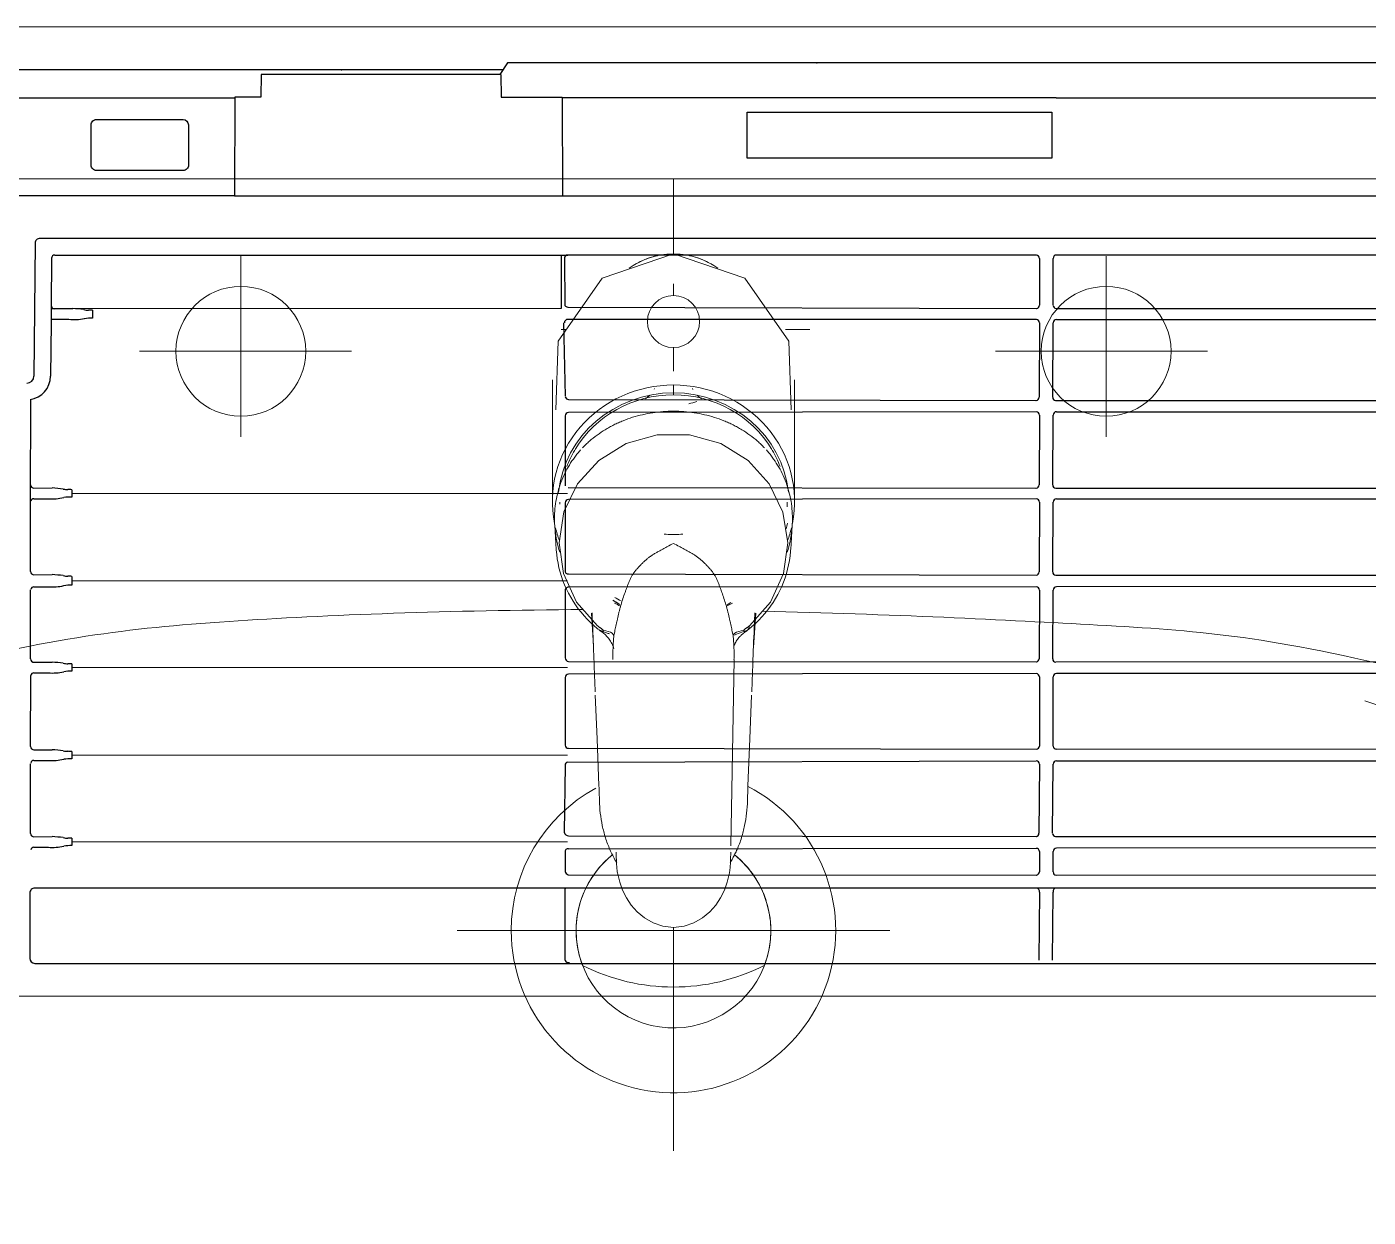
# Model space of a CAD drawing. Header units: millimetres. Extents: x -160614 to 59925, y -157025 to 0.
# Drawn here: x -130498.6 to -130188.6, y -110537.8 to -110262.6 of the extents above; entities that cross this region are included whole.
import ezdxf

# ---------------------------------------------------------------- set-up
doc = ezdxf.new("R2010")
doc.units = ezdxf.units.MM
doc.header["$LTSCALE"] = 8
for name, color, linetype, lineweight in [('72_EGR_EQP_TAG', 9, 'Continuous', 5), ('LOADING', 9, 'Continuous', 5), ('P-SANR-FIXT', 9, 'Continuous', 18), ('P-SANR-FIXT-1', 9, 'Continuous', 13), ('Walls', 9, 'Continuous', 5)]:
    doc.layers.add(name, color=color, linetype=linetype, lineweight=lineweight)
for name, color, linetype in [('A-Wall-cmu-patt', 9, 'Continuous'), ('DVM_INDOOR', 9, 'Continuous'), ('DVM_UNIT_DP', 9, 'Continuous'), ('DVM_UNIT_LP', 9, 'Continuous')]:
    doc.layers.add(name, color=color, linetype=linetype)

# ---------------------------------------------------------------- blocks, each defined once
blk = doc.blocks.new('FP_138-161_A_00_GFL_-0_080_Einreichung_Grundrisse_100')
at = {"layer": 'P-SANR-FIXT'}
blk.add_line((-0.004394695030016919, -0.00194780120167095), (-0.004476241683936451, -0.00213040681545649), dxfattribs=at)
at = {"layer": 'P-SANR-FIXT', "flags": 128}
blk.add_lwpolyline([(-0.005662685870824635, -0.003723925089978934), (-0.005814244279040736, -0.003854403884618864), (-0.005970899216820908, -0.003978717590306883)], dxfattribs=at)
blk = doc.blocks.new('FP_139-161_A_00_GFL_-0_080_Einreichung_Grundrisse_100')
at = {"layer": 'P-SANR-FIXT'}
blk.add_line((0.004499497789077237, -0.002179121721509046), (0.004415984456107708, -0.001997407137152868), dxfattribs=at)
at = {"layer": 'P-SANR-FIXT', "flags": 128}
blk.add_lwpolyline([(0.006014022793157779, -0.004011188279545513), (0.005856034879865502, -0.003888573083877623), (0.005703076640111317, -0.003759738135830594)], dxfattribs=at)
blk = doc.blocks.new('IS_Ceraplus_B8204_BIM_BG _1_ - B8204AA - CERAPLUS single lever basin mixer with pop-up waste-V137-161_A_00_GFL_-0_080_Einreichung_Grundrisse_100')
at = {"layer": 'P-SANR-FIXT-1'}
h = blk.add_hatch(dxfattribs=at)
h.set_pattern_fill('FP_26', color=256, style=0, pattern_type=2)
h.set_pattern_definition([(225, (0.009000000000014552, 0), (0.01060660171779821, -0.01060660171779821), []), (315, (0.009000000000014552, 0), (0.01060660171779821, 0.01060660171779821), [])])
h.paths.add_polyline_path([(0.005554550867600483, -0.002026639624205018), (0.005821062833433643, -0.002373964780247206), (0.005786139623296549, -0.002062628863143345)])
h.paths.add_polyline_path([(0.007025513912822134, -0.00394363598718428), (0.008822607633874213, -0.004473407179375499), (0.008386571400478715, -0.00430804474967772)])
at = {"layer": 'LOADING'}
for p, q in [((-0.02800000000002001, -7.094901661730546e-07), (-0.0280000000001337, -0.02807878159904931)), ((0.02799999999990632, -0.02807878159904931), (0.02799999999990632, -7.094901661730546e-07)), ((-0.02624608875635204, -0.02823997937878175), (-0.0262503552517046, -0.02871511967447304)), ((0.0262436803335504, -0.0293094107912566), (0.02625035525159092, -0.02871511967447304)), ((0.02625035525159092, -0.02871511967447304), (0.02624608875623835, -0.02823997937878175)), ((-0.02744217708334418, -0.033672056461171), (-0.02709248216854121, -0.03917681506203508)), ((0.02709248212056536, -0.03917681581594934), (0.02744217708334418, -0.03367205645974991)), ((-0.01374600754968469, -0.05116886718968772), (-0.01285918127678087, -0.05169247474026406)), ((0.01237329889625016, -0.05195989820737168), (0.01326948255677962, -0.05145605384132068)), ((0.01849492953044773, -0.06183813938258709), (0.01901951810407354, -0.05392410679797877)), ((0.01904316827597086, -0.05392852598293985), (0.01878260610328653, -0.05605849764236837)), ((0.01399032919209731, -0.0646557920226769), (0.01326989744200091, -0.1077212671705752))]:
    blk.add_line(p, q, dxfattribs=at)
at = {"layer": 'LOADING', "flags": 128}
for points in [[(-0.02718407927909539, -0.006900639847287948), (-0.02662958245628033, 0.009000456247633792), (-0.0164579870642001, 0.02356464834969074), (0, 0.02912767471400457)], [(0.0271959938843338, -0.006937612197646104), (0.02662958245628033, 0.009000456247633792), (0.0164579870642001, 0.02356464834969074), (0, 0.02912767471400457)], [(-0.01756341427039843, -0.05682409380540321), (-0.02239071247424818, -0.05133266966601013), (-0.02542364434441424, -0.04476079803140465), (-0.02641904647737192, -0.03763519570645713), (-0.02532162602449262, -0.03051776465775902), (-0.02215062610923724, -0.02400382039155602), (-0.01722618697306189, -0.01859112576181587), (-0.01092082438719899, -0.01472201471949575), (-0.003739980431532786, -0.01270676090700817), (0.003740643928836107, -0.01270696951007722), (0.01092130046697548, -0.01472259089018735), (0.01722634108011789, -0.01859193404055759), (0.02215041632143766, -0.02400467696998021), (0.02529900119850481, -0.03052681660545886), (0.02641905893131025, -0.03763561674423954), (0.02542356327705875, -0.04476111192445842), (0.02239060541398885, -0.0513328548275922), (0.01756331503702313, -0.05682419198711841)], [(-0.02708641371361864, -0.03926946783087715), (-0.0269944574430383, -0.04031244910078158), (-0.02685919132602521, -0.04135101913334438), (-0.02668083794890208, -0.0423835013302778), (-0.02645969064144538, -0.04340822976024583), (-0.02619611287002499, -0.04442355204832893), (-0.02589053748795322, -0.04542783222251501), (-0.02554346585304756, -0.04641945350772403), (-0.02515546681433989, -0.0473968210608291), (-0.02472717557486703, -0.04835836464019394), (-0.02425929243872815, -0.04930254120313293), (-0.02375258144616055, -0.050227837427542), (-0.0232078689057289, -0.05113277215320977), (-0.02262604182874384, -0.05201589873905732), (-0.02200804627455, -0.05287580733471486), (-0.0213548856104353, -0.05371112706393433), (-0.02066761869525635, -0.0545205281190988), (-0.01994735799041791, -0.05530272376591938), (-0.01919526760400458, -0.05605647225792154), (-0.01841256127511315, -0.0567805786606641), (-0.0176005002998636, -0.05747389658694146), (-0.01732254865589766, -0.05769874063702218)], [(0.01732258644688045, -0.05769874035274825), (0.0181441766004582, -0.05701596801060305), (0.01893684423532704, -0.05630203486072105), (0.01969931261987767, -0.05555807068037666), (0.0204303518744382, -0.05478525435415804), (0.02112878106288463, -0.05398481216911932), (0.02179347022797629, -0.05315801602040438), (0.02242334236825627, -0.05230618152688749), (0.02301737534912718, -0.05143066605648983), (0.02357460374560105, -0.05053286666202439), (0.02409412060694649, -0.04961421792705778), (0.02457507914175494, -0.04867618972394894), (0.02501669431399023, -0.04772028488469005), (0.02541824434376849, -0.04674803678761918), (0.02577907210752528, -0.04576100686227846), (0.0260985864297254, -0.04476078201656719), (0.02637626325895326, -0.04374897199102179), (0.02661164672360883, -0.04272720664482677), (0.02680435005856907, -0.04169713318077584), (0.02695405639974524, -0.04066041331543602), (0.02706051943982857, -0.03961872040315484), (0.02708657089237931, -0.03926761467647566)], [(-0.01897107779916496, -0.05391369600658891), (-0.01850983565930164, -0.0614954548009905), (-0.01849492953056142, -0.06183813938258709)], [(-0.01617637413380635, -0.05786165424086676), (-0.01561317631569636, -0.05798976271961465), (-0.01506955482363992, -0.05814360906219918), (-0.01457182822264258, -0.05833205916707129), (-0.01416791465737788, -0.05856183984207064), (-0.01390865258326812, -0.0588258118384033), (-0.0137693534054506, -0.05910189831485013)], [(0.0137693526143039, -0.05910190015731587), (0.01390865155713072, -0.05882581335833947), (0.01416791315557475, -0.05856184095529215), (0.01457182668264068, -0.05833205986459689), (0.01506955365334761, -0.05814360943929842), (0.01561317570121901, -0.05798976287388768), (0.01617637413380635, -0.05786165424086676)], [(0.01714789321488297, -0.05781078892778169), (0.0174459904970945, -0.05747924581771713), (0.01755935848575518, -0.0568222691011897)], [(-0.01376555996534989, -0.05910187049556725), (-0.01393598678214403, -0.06119111183932091), (-0.01401389031559575, -0.0632844535912227)], [(0.01401389029967959, -0.06328445253080872), (0.01393598676224883, -0.06119111130959709), (0.01376556000661822, -0.05910187049619253)], [(0.018386353391179, -0.06505767595626821), (0.01838337996832706, -0.06515810179115533), (0.01838269272252546, -0.0651826450543922), (0.01838120339436955, -0.06523515165645222), (0.01837766560777254, -0.0653507493944403), (0.01837227913188144, -0.06549931041837453)], [(-0.01806797516178449, -0.07283816683917621), (-0.01765829476869385, -0.08297763435609795), (-0.01721926808045282, -0.09384210232315127)], [(0.01721926810148489, -0.0938421018020108), (0.0176582680339834, -0.08297829593817596), (0.01806797470874244, -0.07283817812634652)], [(-0.01288137765720876, -0.1142312166653028), (-0.01241889035236454, -0.1160968944583374), (-0.01175608862615718, -0.1179259545745026), (-0.01087938622254114, -0.1197013359319499), (-0.009763852792843863, -0.1213948321198473), (-0.008377473448490491, -0.1229683674197872), (-0.006700232349658108, -0.1243724598234053), (-0.004718576053164725, -0.1255175316945838), (-0.002452343672302959, -0.1262847699003373), (-3.073853349633282e-08, -0.1265706295598079)], [(2.319211489520967e-10, -0.1265706268623603), (0.002452317766369561, -0.1262847733250965), (0.004718555800309332, -0.1255175387621534), (0.006700217450998025, -0.1243724683056939), (0.008377463107649419, -0.1229683757274529), (0.009763846275518517, -0.1213948393370288), (0.01087938258876875, -0.1197013415086303), (0.01175608698736141, -0.1179259581461451), (0.01241888997856222, -0.1160968958074591), (0.01288137792494126, -0.1142312156553658)]]:
    blk.add_lwpolyline(points, dxfattribs=at)
at = {"layer": 'LOADING'}
for centre, radius, start, end in [((0, 0.0134992905099125), 0.006025765220412883, 0, 180), ((0, 0.0134992905099125), 0.006025765220412883, 180, 0), ((-0.009000000000014552, -7.094901093296357e-07), 0.005000000000000005, 299.9999999987071, 315), ((0.009000000000014552, -7.094901093296357e-07), 0.004999999999999998, 225, 240.0000000012928)]:
    blk.add_arc(centre, radius, start, end, dxfattribs=at)
for centre, major_axis, ratio, start_param, end_param in [((0, -0.02807878159899246), (-0.02799999999999998, 6.358738971846956e-16), 0.9612616959384462, 4.7123889803847, 6.472910334797023), ((0, -0.02867555397989463), (0.02674999999999822, 0), 0.9612616959384466, 1.570796326794897, 3.036556239460642), ((0, -0.02807878159899246), (0.02799999999999999, 0), 0.9612616959384462, 6.093357296000174, 7.853981633974483), ((0, -0.02867555397989463), (0.02674999999999821, 0), 0.9612616959384469, 0.1050993249010082, 1.57079632679489), ((0, -0.02867555397989463), (-0.02625000000000001, 2.93040892887985e-16), 0.9612616959384463, 4.712388980384691, 5.759586531581287), ((0, -0.02867555397989463), (0.02625, 0), 0.9612616959384475, 0.5235987755982933, 1.570796326794893), ((0, -0.02867555397989463), (0.02625000000000003, 0), 0.9612616959384451, 2.625647834980207, 2.791755798915415), ((0, -0.02867555397989463), (0.02625, 0), 0.9612616959384477, 0.349919457827535, 0.5159448186095733), ((0, -0.03206103487133305), (0.02749330599192514, 0), 0.9612616959384471, 3.141823132461865, 3.202700717695864), ((0, -0.02867555397989463), (0.02674999999999823, 0), 0.9612616959384455, 6.059374318182181, 6.108652381980141), ((0, -0.03206103487133305), (0.02749330599192513, 0), 0.9612616959384475, 6.222066370806771, 6.282954828307503), ((0, -0.03206103487133305), (0.02749330599192514, 0), 0.9612616959384466, 3.239313163145276, 3.439416783341088), ((0, -0.02807878159899246), (0.02799999999999997, 0), 0.9612616959384473, 3.3712214098903, 3.483333880166375), ((0, -0.03206103487133305), (0.02749330599192513, 0), 0.9612616959384475, 5.985527333279863, 6.185454715810301), ((0, -0.02807878159899246), (0.02799999999999999, 0), 0.9612616959384468, 5.941070087634545, 6.053439653220978), ((0, -0.03119436893263128), (0.02482021330535914, 0), 0.9612616959384453, 4.111946681775431, 4.191073457840477), ((0, -0.02807878159899246), (0.02799999999999996, 0), 0.961261695938448, 4.20243129934441, 4.259552191867304), ((0, -0.02867555397989463), (0.02625000000000003, 0), 0.9612616959384451, 4.169224904136824, 4.23249976434092), ((0, -0.02807878159899246), (0.02799999999999998, 0), 0.9612616959384476, 5.172057477128001, 5.222265369246815)]:
    blk.add_ellipse(centre, major_axis=major_axis, ratio=ratio, start_param=start_param, end_param=end_param, dxfattribs=at)
for points, knots in [([(0.02103266886558686, -0.01570678707093975), (0.02077687913310911, -0.01543552276348237), (0.0202523376657382, -0.01490434820203745), (0.01915456693620854, -0.01389456894378327), (0.01769350985296114, -0.01272613313318516), (0.01612201293119142, -0.01168022412997516), (0.01480308175598566, -0.01091550780421358), (0.01378394774769731, -0.01037643518515097), (0.01273667922771438, -0.009876189246824651), (0.01130656111570261, -0.009267497914663636), (0.008721121564235546, -0.008352364234099241), (0.004841990518002603, -0.007470214428622057), (4.691286676461459e-06, -0.007095565625377276), (-0.00483279994887198, -0.007468761790164535), (-0.00871553860486074, -0.008350578011913967), (-0.01130320613833646, -0.009266149606673935), (-0.01273394503959935, -0.009874943660747704), (-0.01378131783553727, -0.01037512789287121), (-0.01479999512639552, -0.01091383108706623), (-0.01611770692932168, -0.01167759361999288), (-0.01768713461513016, -0.01272160091542673), (-0.01914659728777224, -0.0138878234895401), (-0.02024391127167746, -0.01489624814985291), (-0.02076856429914642, -0.0154270167525965), (-0.02102449694473307, -0.0156981704646455)], [0.2222222222222222, 0.2222222222222222, 0.2222222222222222, 0.2222222222222222, 0.2361111111111111, 0.25, 0.2777777777777778, 0.3055555555555556, 0.3194444444444444, 0.3333333333333333, 0.3472222222222222, 0.361111111111111, 0.3888888888888888, 0.4444444444444444, 0.5, 0.5555555555555556, 0.6111111111111112, 0.6388888888888888, 0.6527777777777777, 0.6666666666666666, 0.6805555555555556, 0.6944444444444444, 0.7222222222222222, 0.75, 0.7638888888888888, 0.7777777777777778, 0.7777777777777778, 0.7777777777777778, 0.7777777777777778]), ([(-0.02146705301026941, -0.01617980712296685), (-0.02157008972994845, -0.01629497692579207), (-0.02191754676596247, -0.01669073445856384), (-0.02272328224444209, -0.01766880357035916), (-0.02379860212158746, -0.01917513889810607), (-0.02491197458573424, -0.02109713766424193), (-0.02583919618155051, -0.02313320345433567), (-0.02657112276381213, -0.02526935206111602), (-0.02727672081357468, -0.02821583468755762), (-0.02749286904031578, -0.03051413367285249), (-0.02749329407527057, -0.03206122274883683)], [0.785903514320768, 0.785903514320768, 0.785903514320768, 0.785903514320768, 0.7916666666666667, 0.8055555555555556, 0.8333333333333333, 0.861111111111111, 0.8888888888888888, 0.9166666666666666, 0.9444444444444444, 1, 1, 1, 1]), ([(0.02749329407515688, -0.03206122274883683), (0.02749286734228917, -0.03051397485324969), (0.02727666021542063, -0.02821584657493759), (0.02657140888118192, -0.02527045553546259), (0.02583997033548258, -0.02313528460092584), (0.02491396443815574, -0.02110118635681602), (0.02380277825136545, -0.01918179528240671), (0.02272952321698085, -0.01767704729718389), (0.02192285798128069, -0.01669691483618863), (0.02157353491304548, -0.01629880172771436), (0.0214683723103235, -0.01618123521069492)], [0, 0, 0, 0, 0.05555555555555555, 0.08333333333333333, 0.1111111111111111, 0.1388888888888889, 0.1666666666666667, 0.1944444444444444, 0.2083333333333333, 0.2142181235747584, 0.2142181235747584, 0.2142181235747584, 0.2142181235747584]), ([(0, -0.03571923195295312), (-0.000555142782332041, -0.03572276471294344), (-0.00127592645662844, -0.03570658234400526), (-0.001995060805484172, -0.03566293619803673), (-0.002160203049925258, -0.03565148406755725)], [0, 0, 0, 0, 0.1, 0.1298359303239694, 0.1298359303239694, 0.1298359303239694, 0.1298359303239694]), ([(0.002160307433655362, -0.03565147683775649), (0.001995130602381323, -0.03566293196934112), (0.00127596151560283, -0.03570658156252193), (0.0005551429430852295, -0.03572276471794567), (0, -0.03571923195295312)], [0.870157821001553, 0.870157821001553, 0.870157821001553, 0.870157821001553, 0.9, 1, 1, 1, 1]), ([(0, -0.03779077110516482), (-0.0004632134048279113, -0.03802880991679558), (-0.001160322151008586, -0.03839382423444704), (-0.002089779850166451, -0.03889484280352917), (-0.002781970437467862, -0.03928093193053428), (-0.003480657214254279, -0.03966471110129532), (-0.00418113981913848, -0.0400485813341902), (-0.004863641866450052, -0.0404505673229778), (-0.005510378917961134, -0.04088613104727301), (-0.00611651515646372, -0.04136536178685901), (-0.00669450991551912, -0.04187417328330412), (-0.007244890481615585, -0.04240492754394154), (-0.007767958466160962, -0.04294878489349685), (-0.008276356059468526, -0.04349526414307547), (-0.008764686754034301, -0.04405339186592983), (-0.009215429086111726, -0.0446352237520955), (-0.009618498015015575, -0.04524916065264506), (-0.009958148370969866, -0.04591519373400388), (-0.01025259618802465, -0.04662078637898048), (-0.01047909599196828, -0.04722149779360052), (-0.01065770377465469, -0.04769967586133816), (-0.01079338910017213, -0.04805323083888879), (-0.01092908322539188, -0.04840358581344617), (-0.01110510810713095, -0.04887251842620799), (-0.01140334439924118, -0.04969399451272238), (-0.01180013994360252, -0.05087116235114308), (-0.01215613292197304, -0.05205435344095122), (-0.01241772448292977, -0.05300412183299841), (-0.01260473788568106, -0.05371367322084097), (-0.01277655043918458, -0.05443281530341437), (-0.01293447000705328, -0.05515976147415813), (-0.01308608185479443, -0.05587715884217914), (-0.01323684086844423, -0.05656789666375062), (-0.01338498067696037, -0.05722946196323164), (-0.01357002312977329, -0.0580892452774151), (-0.01369343720784855, -0.05870432436125839), (-0.01376561725271586, -0.05910166973376363)], [0, 0, 0, 0, 0.05555555555555555, 0.08333333333333333, 0.1111111111111111, 0.1388888888888889, 0.1666666666666667, 0.1944444444444444, 0.2222222222222222, 0.25, 0.2777777777777778, 0.3055555555555556, 0.3333333333333333, 0.361111111111111, 0.3888888888888888, 0.4166666666666666, 0.4444444444444444, 0.4722222222222222, 0.5, 0.5277777777777778, 0.5416666666666667, 0.5555555555555556, 0.5694444444444444, 0.5833333333333334, 0.6111111111111112, 0.6666666666666666, 0.7222222222222222, 0.75, 0.7777777777777778, 0.8055555555555556, 0.8333333333333333, 0.861111111111111, 0.8888888888888888, 0.9166666666666666, 0.9444444444444444, 1, 1, 1, 1]), ([(0.01376561537051657, -0.05910165121622413), (0.01369343522935651, -0.05870430672109705), (0.0135700211025096, -0.0580892289675603), (0.01338497874098721, -0.05722944745679115), (0.01323683907151008, -0.05656788352177955), (0.01308608025954072, -0.05587714708838121), (0.01293446866668546, -0.05515975112984961), (0.0127765494024743, -0.05443280637382486), (0.01260473720606115, -0.05371366569391967), (0.01241772421076348, -0.05300411569777452), (0.01215613326792209, -0.0520543491466583), (0.01180014110855154, -0.0508711604330756), (0.01140334687977429, -0.0496939946183943), (0.01110511150932325, -0.04887252005147502), (0.01092908703981266, -0.04840358844268167), (0.01079339315936068, -0.04805323428723796), (0.01065770793661613, -0.04769968028364246), (0.01047910008912822, -0.04722150373237355), (0.01025259997652483, -0.04662079442715594), (0.009958151808518778, -0.04591520420996176), (0.009618501636282417, -0.04524917290495978), (0.009215433744657275, -0.04463523689940985), (0.008764692946101604, -0.0440534054578734), (0.008276364176140305, -0.04349527785512919), (0.007767968641246625, -0.04294879858417744), (0.007244902743764214, -0.04240494133125594), (0.006694524496538179, -0.04187418710006341), (0.006116532290434407, -0.04136537520491856), (0.005510399032232272, -0.04088614356857079), (0.004863665038669751, -0.04045057739017466), (0.004181166111266066, -0.0400485878337804), (0.003480687196883991, -0.03966471424678275), (0.002782005198469051, -0.03928093334445748), (0.002089820564833644, -0.03889484430652601), (0.00116037184329798, -0.03839382694008009), (0.0004632711035128523, -0.03802881512160639), (6.352934178721625e-08, -0.03779077864413694)], [0, 0, 0, 0, 0.05555555555555555, 0.08333333333333333, 0.1111111111111111, 0.1388888888888889, 0.1666666666666667, 0.1944444444444444, 0.2222222222222222, 0.25, 0.2777777777777778, 0.3333333333333333, 0.3888888888888888, 0.4166666666666666, 0.4305555555555555, 0.4444444444444444, 0.4583333333333333, 0.4722222222222222, 0.5, 0.5277777777777778, 0.5555555555555556, 0.5833333333333334, 0.6111111111111112, 0.6388888888888888, 0.6666666666666666, 0.6944444444444444, 0.7222222222222222, 0.75, 0.7777777777777778, 0.8055555555555556, 0.8333333333333333, 0.861111111111111, 0.8888888888888888, 0.9166666666666666, 0.9444444444444444, 1, 1, 1, 1]), ([(-0.01881770309262265, -0.05382982001987102), (-0.0187783195136717, -0.05466202087211514), (-0.01861464141848046, -0.05820784759208664), (-0.01846702175510018, -0.06186046033036519), (-0.01837646486217182, -0.06461540973452884)], [0.6724020536900086, 0.6724020536900086, 0.6724020536900086, 0.6724020536900086, 0.75, 1, 1, 1, 1]), ([(0.01837646486217182, -0.06461540973452884), (0.01846702175510018, -0.06186046033036519), (0.01861462367162403, -0.05820828670658784), (0.01877828015938121, -0.05466287342721898), (0.01881764312747691, -0.0538310871363592)], [0, 0, 0, 0, 0.25, 0.3275585627182697, 0.3275585627182697, 0.3275585627182697, 0.3275585627182697]), ([(-0.01617654693995974, -0.05786156500346351), (-0.01622275406816698, -0.05782592730156466), (-0.01631480891342107, -0.05775524761099859), (-0.01645280217110212, -0.05765086007335185), (-0.01658883345362483, -0.05754425302819755), (-0.01672646421786794, -0.05743804307894607), (-0.01686808999988898, -0.0573374822646997), (-0.01700974812877121, -0.05723765213122078), (-0.01715041413319796, -0.05713708046920374), (-0.01733644933278811, -0.05700151210567128), (-0.01747228917292887, -0.05689545660231943), (-0.01755932554681294, -0.05682103892854684)], [0, 0, 0, 0, 0.1, 0.2, 0.3, 0.4, 0.5, 0.6, 0.7, 0.8, 1, 1, 1, 1]), ([(-0.01479817155075125, -0.05869900945913287), (-0.01502495211911992, -0.05861459942389047), (-0.01590283487439592, -0.05828275939381911), (-0.01667838091441354, -0.05797391202696645), (-0.01720568706105041, -0.05776635466236257)], [0.8, 0.8, 0.8, 0.8, 0.85, 1, 1, 1, 1]), ([(0.01405268416465333, -0.0612880758280312), (0.01412017932443632, -0.06113298910321419), (0.01426613668490972, -0.06082760645938379), (0.01451716583233065, -0.06038563670210806), (0.01480174516666466, -0.05996430308550771), (0.01506294094542682, -0.05963188577169376), (0.01528400635652361, -0.05937562350663939), (0.01545653647769996, -0.05918885438575217), (0.01563607675041112, -0.05900915181877053), (0.01582263530349337, -0.05883837020741112), (0.01601462126461684, -0.05867572077164596), (0.01627554631897965, -0.05846669212843381), (0.0164747419263449, -0.05831739222685428), (0.01660741599141602, -0.05821979530588806)], [0.3333333333333333, 0.3333333333333333, 0.3333333333333333, 0.3333333333333333, 0.4166666666666666, 0.5, 0.5833333333333333, 0.6666666666666666, 0.7083333333333333, 0.75, 0.7916666666666667, 0.8333333333333334, 0.875, 0.9166666666666667, 1, 1, 1, 1]), ([(0.01755928396744366, -0.0568210744792168), (0.01747224931716573, -0.05689548853001725), (0.01733641283942688, -0.05700153941705821), (0.01715038311203898, -0.05713710273198558), (0.01700972157777869, -0.05723767098749022), (0.01686806806856112, -0.05733749785940745), (0.01672644701147874, -0.05743805549946046), (0.01658882093977354, -0.05754426217379205), (0.01645279426247725, -0.05765086591912905), (0.01631480558796738, -0.05775525014524874), (0.01622275375314075, -0.05782592751484117), (0.01617654812037017, -0.05786156401848075)], [0, 0, 0, 0, 0.2, 0.3, 0.4, 0.5, 0.6, 0.7, 0.8, 0.9, 1, 1, 1, 1]), ([(-0.01310850476420455, -0.111599521315668), (-0.01318400557636323, -0.1114755283327895), (-0.01351671554823497, -0.1109157914440289), (-0.01406029948839205, -0.10989930618166), (-0.01470142244465933, -0.1085566825142905), (-0.01526492814139147, -0.107199584080945), (-0.01589288057243721, -0.1053428390898148), (-0.01673735575229784, -0.1020500193000657), (-0.01706961329171008, -0.09920109929589671), (-0.01709863076007423, -0.09726978171369183)], [0.4856714903910411, 0.4856714903910411, 0.4856714903910411, 0.4856714903910411, 0.5, 0.55, 0.6, 0.6499999999999999, 0.7, 0.8, 1, 1, 1, 1]), ([(0.01310857708881485, -0.1115995916584325), (0.01331587342303919, -0.1112591668289724), (0.01370037281776604, -0.110584261299266), (0.01422125496992521, -0.1095623113685065), (0.01474889048665773, -0.108443835003925), (0.01526490899425426, -0.1071991698249803), (0.01589302264710568, -0.1053426443181706), (0.01673734984615294, -0.102049692992523), (0.0170696292749426, -0.0992009739952664), (0.01709863076007423, -0.09726978171369183)], [-0.5143370822571338, -0.5143370822571338, -0.5143370822571338, -0.5143370822571338, -0.475, -0.4375, -0.4, -0.35, -0.3, -0.2, 0, 0, 0, 0]), ([(-0.01324422979871542, -0.1091218119053678), (-0.01323419911136625, -0.1095843938553571), (-0.01321668032028356, -0.1102719458797878), (-0.01318870051750309, -0.1110618293479888), (-0.01316945263158686, -0.1115086616514418), (-0.01315288971466089, -0.1118382599701704), (-0.01313409952376787, -0.1121664540584106), (-0.01311284607606922, -0.1124934939579134), (-0.01308825362571042, -0.1128133307831831), (-0.0130591746888058, -0.1131202854592743), (-0.01302467742402769, -0.1134134986559161), (-0.0129709896013992, -0.1137916998134756), (-0.01292066157259342, -0.1140594400679902), (-0.01288142466466979, -0.1142310363613319)], [0.2, 0.2, 0.2, 0.2, 0.4, 0.5, 0.55, 0.6, 0.6499999999999999, 0.7, 0.75, 0.8, 0.8500000000000001, 0.9, 1, 1, 1, 1]), ([(0.01288142473617881, -0.1142310363622983), (0.01292066164967309, -0.1140594398216308), (0.01297098968564114, -0.1137916992074111), (0.01302467751622771, -0.1134134975935126), (0.0130591747863491, -0.1131202840650758), (0.01308825372791489, -0.112813329072651), (0.01311284618225272, -0.1124934919451448), (0.01313409963427148, -0.1121664517516479), (0.01315288982880247, -0.1118382573674808), (0.01316945275164016, -0.1115086587614655), (0.01318870064721978, -0.1110618260905198), (0.01321668045329716, -0.1102719419535561), (0.01323419922846369, -0.1095843891826007), (0.01324422991115171, -0.1091218067654722)], [0, 0, 0, 0, 0.1, 0.15, 0.2, 0.25, 0.3, 0.35, 0.4, 0.45, 0.5, 0.6, 0.8, 0.8, 0.8, 0.8])]:
    blk.add_open_spline(points, degree=3, knots=knots, dxfattribs=at)
for points in [[(-0.01720559957061596, -0.05776621393579262), (-0.01710781510439574, -0.05784322085395388), (-0.01690920727094181, -0.05799472415122864), (-0.01670790045454851, -0.05814450841376129), (-0.01660741599198445, -0.058219795305547)], [(-0.01617654693995974, -0.05786156500346351), (-0.01624302599668681, -0.05792981946575537), (-0.01636204795340745, -0.05805151460668867), (-0.01649793759463591, -0.0581829789040853), (-0.01658830232327091, -0.05825295160497035), (-0.0166104426638185, -0.05824443442531901), (-0.01660741599141602, -0.05821979530588806)], [(-0.01660741599141602, -0.05821979530588806), (-0.01628411393278384, -0.05845980582068933), (-0.01563941828601401, -0.05895578649978006), (-0.01483204438613939, -0.05987624956100035), (-0.0141894583755402, -0.06091146253066881), (-0.01388865738488221, -0.06166650716397726), (-0.01376918157166074, -0.06205343950051656)], [(0.01720578215986279, -0.05776631789808562), (0.01677077099986946, -0.05793639377952786), (0.01582308695253687, -0.05831267118605865), (0.01469451155787738, -0.05874337481833436), (0.01409144571755405, -0.05895930334224886)], [(0.01660741599141602, -0.0582197953059449), (0.0166104426638185, -0.05824443442531901), (0.01658830232327091, -0.05825295160497035), (0.01649793759463591, -0.0581829789040853), (0.01636204795340745, -0.05805151460668867), (0.01624302599668681, -0.05792981946575537), (0.01617654693995974, -0.05786156500346351)], [(0.01660741599198445, -0.058219795305547), (0.01666039433769129, -0.05818013522053889), (0.0167664036109727, -0.05810103523697308), (0.01687212999388521, -0.05802180840942128), (0.01692474300966751, -0.05798208432878482)], [(0.01692506796041471, -0.05798175280176565), (0.01700197514765023, -0.05791894733806657), (0.01707149905428196, -0.05786573454827248), (0.01714789321488297, -0.05781078892778169)], [(-0.01837646305591534, -0.0646154646829018), (-0.01833586464726977, -0.06586045437654775), (-0.01824555642440373, -0.06836275227652777), (-0.01814738109931113, -0.07086748489302863), (-0.01809746183232619, -0.07210866812931727)], [(-0.01398300369464778, -0.0632856069159402), (-0.01400706704419008, -0.06328651576359334), (-0.01401844362510474, -0.06328610175449967), (-0.01401219713704904, -0.06328442286206837)], [(-0.01398870342086411, -0.06464590209492371), (-0.01399280608359277, -0.06441897005095143), (-0.01400100082003064, -0.06396523290334244), (-0.01400865277116736, -0.06351139355001578), (-0.01401219696970202, -0.06328443083720003)], [(0.01401219713682167, -0.06328442286206837), (0.01401933601039218, -0.06328634160433921), (0.01400354326676734, -0.06328661696392146), (0.01397188964710949, -0.06328513296261917)], [(0.01401219703109291, -0.06328442690528391), (0.01400863086894333, -0.06351279625448569), (0.01400092803123698, -0.06396944222484535), (0.01399267926319681, -0.06442599398752691), (0.01398855108118369, -0.06465432794345816)], [(0.01809765933262497, -0.0721037798569455), (0.01814754252848161, -0.07086338615386012), (0.01824564748142166, -0.0683602867487707), (0.01833589065176966, -0.06585964109751785), (0.01837646305591534, -0.0646154646829018)], [(-0.0172192363186241, -0.09384200884301208), (-0.01719601918932767, -0.09441816141543313), (-0.01715394651716906, -0.0955630691774445), (-0.01711759459510631, -0.09670131956374917), (-0.01709863076007423, -0.09726978171369183)], [(0.01709863076007423, -0.09726978171369183), (0.01711759459794848, -0.09670131947518712), (0.01715394652558189, -0.09556306891437316), (0.01719601920558489, -0.09441816098063782), (0.01721923633965616, -0.09384200832187162)]]:
    blk.add_open_spline(points, degree=3, dxfattribs=at)
for name in ['FP_138-161_A_00_GFL_-0_080_Einreichung_Grundrisse_100', 'FP_139-161_A_00_GFL_-0_080_Einreichung_Grundrisse_100']:
    blk.add_blockref(name, (0, 0), dxfattribs=at)
blk = doc.blocks.new('_100_WB_KER_REN_55x45x18 - _100_WB_KER_REN_55x45x18-V63-161_A_00_GFL_-0_080_Einreichung_Grundrisse_100')
at = {"layer": 'LOADING'}
for p, q in [((0.2074459890337721, 0.2250000000000227), (-0.2074459890337721, 0.2250000000000227)), ((-0.1855454659906854, 0.1898948464353225), (0.1855454659906854, 0.1898948464353225)), ((0, 0.1898948464353225), (0, 0.1723552407273701)), ((-0.1000000000000227, 0.1719899999999939), (-0.1000000000000227, 0.1302600000000211)), ((0.1000000000000227, 0.1719899999999939), (0.1000000000000227, 0.1302600000000211)), ((0, 0.1655608078979753), (0, 0.1628057697121221)), ((-0.02589784063957268, 0.1550000000000296), (-0.03148799999996754, 0.1550000000000296)), ((0.0259649999999283, 0.1550000000000296), (0.02479466251008944, 0.1550000000000296)), ((-0.07442700000001423, 0.1500000000000341), (-0.1234129999999141, 0.1500000000000341)), ((0, 0.1509374618796642), (0, 0.1454370573289339)), ((0.07442600000001676, 0.1500000000000341), (0.1234130000000278, 0.1500000000000341)), ((0, 0.1422088711732954), (0, 0.1399298908244759)), ((-0.1763004543943225, 0.06374837432650793), (-0.1598056270072448, 0.06922900100425977)), ((-0.04999999999995453, 0.01608800000002475), (0.04999999999995453, 0.01608800000002475)), ((0, 0.01680169705804246), (0, -0.03483182975537602))]:
    blk.add_line(p, q, dxfattribs=at)
for centre, radius in [((-0.1000000000000227, 0.1500000000000341), 0.01500000000000002), ((0.1000000000000227, 0.1500000000000341), 0.01500000000000003)]:
    blk.add_circle(centre, radius, dxfattribs=at)
for centre, radius, start, end in [((0, 0.1550000000000296), 0.01750000000001044, 54.08994883697802, 125.910051163022), ((0, 0.1550000000000296), 0.01749999999999997, 68.86900084301992, 83.8797981746395), ((0, 0.1550000000000296), 0.01749999999999997, 251.9463195175664, 258.2346137029365), ((0, 0.05000000000001137), 0.2314958959679944, 180, 0), ((0, 0.01608800000002475), 0.03750000000000002, 117.1304596723705, 0), ((0, 0.01608800000002475), 0.03750000000000003, 0, 61.41457648929212), ((0, 0.01608800000002475), 0.02250000000000001, 129.5024886564451, 0), ((0, 0.01608800000002475), 0.02250000000001018, 138.0808191877296, 143.3939273446655), ((0, 0.01608800000002475), 0.02250000000000002, 0, 51.42857142634973), ((0, 0.01608800000002475), 0.02250000000001022, 36.61604744690774, 41.92645849264124), ((0, 0.01608800000002475), 0.02250000000001018, 156.7249755103053, 162.0133633931072), ((0, 0.01608800000002475), 0.02250000000001021, 17.98868538404398, 23.27601583754036), ((0, 0.01608800000002475), 0.02250000000001021, 180, 193.3417038843859), ((0, 0.01608800000002475), 0.02250000000001018, 346.6582961156141, 0), ((0, 0.01608800000002475), 0.02250000000001021, 197.0465863693943, 201.5079640207805), ((0, 0.01608800000002475), 0.02250000000001019, 338.4920359792194, 342.9534136306057), ((0, 0.05000000000001137), 0.04695869021351901, 243.4433062736567, 296.5566937263433)]:
    blk.add_arc(centre, radius, start, end, dxfattribs=at)
for points, knots in [([(-0.003721445759765629, 0.172100065162283), (-0.004574195883947141, 0.1719148086232281), (-0.006424654060765533, 0.1713631951117804), (-0.008149754648002272, 0.1705209753793611), (-0.009038254866709394, 0.16998532445308)], [0.565319821406092, 0.565319821406092, 0.565319821406092, 0.565319821406092, 0.6111111111111112, 0.6666666666666666, 0.6666666666666666, 0.6666666666666666, 0.6666666666666666]), ([(0.009033713926100972, 0.1699880623397689), (0.008589609108753393, 0.1702557368510611), (0.007673530145666518, 0.170754093805499), (0.00591268480116014, 0.1715158531736165), (0.004570259133970467, 0.171915754493341), (0.003718322457643808, 0.1721007192030584)], [0.3333333333333333, 0.3333333333333333, 0.3333333333333333, 0.3333333333333333, 0.361111111111111, 0.3888888888888888, 0.4346481793289927, 0.4346481793289927, 0.4346481793289927, 0.4346481793289927]), ([(-0.229413284604675, 0.05090287101563717), (-0.2102805826496024, 0.06595537293509324), (-0.1430571970323626, 0.08389024899321385), (-0.108362261942375, 0.08631635519469683), (-0.04964837615625584, 0.08925640917385635), (-0.02055280542981563, 0.08992052073313062)], [0.0392190801726502, 0.0392190801726502, 0.0392190801726502, 0.0392190801726502, 0.1715289289050479, 0.422845720319059, 0.6475388721320976, 0.6475388721320976, 0.6475388721320976, 0.6475388721320976]), ([(0.02087304842905269, 0.09029499503037641), (0.05116738950823674, 0.09013506289602446), (0.1113486885532211, 0.08790829092441754), (0.1514195958169466, 0.0827535249395055), (0.2115233394937377, 0.06650898090470037), (0.2291664916369882, 0.05202618486504207)], [0.7533081746149796, 0.7533081746149796, 0.7533081746149796, 0.7533081746149796, 0.9865548034009937, 1.235628993915188, 1.363898796239632, 1.363898796239632, 1.363898796239632, 1.363898796239632]), ([(-0.01405816633223367, 0.03365139082245605), (-0.01624991155142652, 0.03189395947805451), (-0.02070728204796524, 0.02671046868260873), (-0.02250000000003638, 0.02000348983148115), (-0.02250000000003638, 0.01608800000002475)], [0.714420280610216, 0.714420280610216, 0.714420280610216, 0.714420280610216, 0.8333333333333333, 1, 1, 1, 1]), ([(0.02250000000003638, 0.01608800000002475), (0.02250000000003638, 0.0186984395837726), (0.02158257367716487, 0.02392144428216625), (0.01817730852951627, 0.02983388443999502), (0.01522695334881519, 0.03271972875410256), (0.01405987046894097, 0.03365384596338572)], [0, 0, 0, 0, 0.1111111111111111, 0.2222222222222222, 0.2855679744811317, 0.2855679744811317, 0.2855679744811317, 0.2855679744811317])]:
    blk.add_open_spline(points, degree=3, knots=knots, dxfattribs=at)
for points in [[(-0.0008628732600755029, 0.1724761394712004), (-0.001313848431323095, 0.1724541946441605), (-0.001763776423445051, 0.1724150328006999), (-0.00221099331190544, 0.1723586534878336)], [(0.002206522033816327, 0.1723592439967661), (0.001760683221505133, 0.1724153364947938), (0.001312128570020832, 0.172454313753974), (0.000862507419128633, 0.1724761753253006)], [(-0.02250000000003638, 0.01608800000002475), (-0.02250000000003638, 0.01471815877511062), (-0.02224909995038615, 0.01196856855773376), (-0.02149413210736384, 0.009292217656991397), (-0.0209944379702165, 0.007995807817735567)], [(0.0209944379702165, 0.007995807817735567), (0.02149413210736384, 0.009292217656991397), (0.02224909995038615, 0.01196856855773376), (0.02250000000003638, 0.01471815877511062), (0.02250000000003638, 0.01608800000002475)]]:
    blk.add_open_spline(points, degree=3, dxfattribs=at)
at = {"layer": 'LOADING', "xscale": -1, "rotation": 5.088887490341627e-12}
blk.add_blockref('IS_Ceraplus_B8204_BIM_BG _1_ - B8204AA - CERAPLUS single lever basin mixer with pop-up waste-V137-161_A_00_GFL_-0_080_Einreichung_Grundrisse_100', (0, 0.1433723253011863), dxfattribs=at)
blk = doc.blocks.new('GF1')
at = {"layer": 'Walls', "color": 9}
blk.add_line((-132159.3671013078, -110262.6130425373), (-128659.5784436412, -110262.6130425373), dxfattribs=at)
at = {"layer": 'LOADING', "color": 9, "xscale": -1000, "yscale": 1000, "zscale": 1000}
blk.add_blockref('_100_WB_KER_REN_55x45x18 - _100_WB_KER_REN_55x45x18-V63-161_A_00_GFL_-0_080_Einreichung_Grundrisse_100', (-130349.1702212665, -110487.6130425373), dxfattribs=at)
blk = doc.blocks.new('mmmm')
at = {"layer": 'DVM_INDOOR', "color": 0}
for p, q in [((118.9183613999255, -9.266134002234267), (118.9183613999242, -9.937961232234292)), ((119.1149681999241, -10.06340630223431), (119.1148974002668, -9.267546620952269)), ((118.9463617999242, -9.926362932234289), (118.9463617999242, -9.289498762234292)), ((118.9553617999242, -9.294369432234314), (118.9553617999242, -10.03645283223429)), ((118.9257821999241, -9.822427832234292), (118.9257821999241, -9.674221132234292)), ((118.9588668911435, -9.724559656669308), (118.9588750999241, -9.822501632234287)), ((118.9701437999241, -9.822365632206372), (118.9701437999241, -9.724643832206374)), ((118.9701437999241, -9.822365732234289), (118.9701437999241, -9.72464393223429)), ((118.9724239999192, -9.822365732206453), (118.9724239999192, -9.72459366565012)), ((118.9895266695798, -9.822554044874689), (118.9895266695798, -9.724659411720545)), ((118.9918646999192, -9.822365732206453), (118.9919170999242, -9.724643432206372)), ((119.0079764999242, -9.8225164445029), (119.0079764999242, -9.724601505456027)), ((119.0102020999192, -9.822365832248332), (119.0102591999242, -9.72464003220643)), ((119.0263138999241, -9.82251654454478), (119.0263067047888, -9.724609608902167)), ((119.0287119749241, -9.724626882220361), (119.0287401999192, -9.822365982248373)), ((119.0445805123786, -9.724543505189043), (119.0445927450595, -9.822518617835032)), ((119.0470106749242, -9.724626932220364), (119.0470388999192, -9.822365832220413)), ((119.0629898085579, -9.72449279101169), (119.0629809222635, -9.822440249109363)), ((119.0654035999192, -9.822365732234369), (119.0654414499242, -9.724601832206373)), ((119.0813545950595, -9.822541017835032), (119.0813419620022, -9.724549305849854)), ((119.08373486191, -9.72463536955903), (119.0838189749192, -9.822365732178524)), ((119.0894728025406, -9.822438817239743), (119.089378294396, -9.724590468991591)), ((118.9183613999242, -9.785817721860116), (118.9183613999242, -9.930723831243215)), ((118.9257821999241, -9.822427832234292), (118.9257821999241, -9.926444527404373)), ((118.9694476999241, -9.823064832234289), (118.9595617999242, -9.82306483223429)), ((118.9888384855551, -9.823148644502885), (118.9731239999192, -9.823064732206454)), ((119.0072838999241, -9.823148644502885), (118.9925646999192, -9.823064732206456)), ((119.0256212999242, -9.823148744544762), (119.0109020999192, -9.823064832248335)), ((119.0439001450595, -9.823150817835016), (119.0294401999192, -9.823064982248374)), ((119.0622867078602, -9.823039030246276), (119.0477388999192, -9.823064832220416)), ((119.0806619950595, -9.823173217835016), (119.0661035999192, -9.82306473223437)), ((119.0887802025406, -9.823071017239727), (119.0845189749192, -9.823064732178524)), ((119.1073925352431, -9.823164332206373), (119.0930404047839, -9.823055846605726)), ((118.9588649999241, -9.826576832234288), (118.9588617999242, -9.925301832234291)), ((118.9595617999257, -9.825944932234208), (118.9694476999241, -9.825944932234288)), ((118.9698269999242, -9.925295652206373), (118.9701437999241, -9.826643832206374)), ((118.9698269999242, -9.925295752234288), (118.9701437999241, -9.826643932234289)), ((118.9724271999192, -9.826576732206453), (118.9724239999192, -9.925301732206451)), ((118.9731239999208, -9.82594483220637), (118.9888384855551, -9.826028744502883)), ((118.9892848999242, -9.92512163223427), (118.9895345855551, -9.826727744502882)), ((118.9918678999192, -9.826576732206453), (118.9920306999241, -9.925121632234292)), ((118.9925646999208, -9.825944832206371), (119.0072838999241, -9.826028744502883)), ((119.0078291999291, -9.92519946453072), (119.0079799999242, -9.826727744502882)), ((119.0102052999192, -9.826576832248332), (119.010377105204, -9.925121732234294)), ((119.0109020999208, -9.825944932248248), (119.0256212999241, -9.82602884454476)), ((119.0259914999241, -9.925121632234292), (119.0263067047888, -9.82660955891612)), ((119.0287433999192, -9.826576982248373), (119.0288333999241, -9.925121632234292)), ((119.0294401999208, -9.82594508224829), (119.0439001450595, -9.826030917835014)), ((119.0445062380549, -9.925121732234294), (119.0445850999241, -9.826594832206373)), ((119.0470420999192, -9.826576832220413), (119.0471699999241, -9.925121632234292)), ((119.0477388999208, -9.825944932220331), (119.0622867078602, -9.825919130246275)), ((119.0627644892874, -9.925217773444484), (119.0629809222517, -9.826569215304279)), ((119.0656575999242, -9.925295792234293), (119.0654409999241, -9.826618032206374)), ((119.0661035999208, -9.825944832234285), (119.0806619950594, -9.826053317835015)), ((119.0812104999241, -9.92512163223429), (119.0813395999241, -9.826565832234293)), ((119.0839228999241, -9.925121732234294), (119.0838199999241, -9.826502432234292)), ((119.0845189749208, -9.82594483217844), (119.0887802025406, -9.825951117239725)), ((119.0893972985693, -9.925228279531156), (119.0894722881714, -9.826600186887628)), ((119.0930404047855, -9.825935946605641), (119.1073925352431, -9.82604443220637)), ((118.9256380999242, -9.92644509874026), (118.9463617999242, -9.926362932234289)), ((118.9256380999242, -9.93929553223429), (118.9256380999242, -9.92644509874026)), ((118.9463617999242, -9.995480632234292), (118.9463617999242, -9.926362932234289)), ((118.9588617999242, -10.03330193223429), (118.9588617999242, -9.925301832234291)), ((118.9588617999242, -9.92670177892658), (118.9701554999241, -9.92670177892658)), ((118.9595556913493, -9.926001805580436), (118.9694708999241, -9.925901702234288)), ((118.9701554999241, -9.92670177892658), (118.9701907999242, -10.03338853223429)), ((118.973132083629, -9.926158086466918), (118.9885865999241, -9.92582173223429)), ((118.9927245913493, -9.925821605580436), (119.0074730999291, -9.925805414530721)), ((119.0110743999242, -9.92582173223429), (119.0253030999241, -9.92582173223429)), ((119.0296454999242, -9.92582173223429), (119.0437019999242, -9.92582173223429)), ((119.0478350999242, -9.925820932234291), (119.0620911999242, -9.925821732234292)), ((119.0663873999242, -9.925821732234292), (119.0804662999241, -9.926026832234292)), ((119.0846313999242, -9.92582173223429), (119.0887071999241, -9.925821732234292)), ((119.0925396999241, -9.925901792234292), (119.1068999470414, -9.92590179174318)), ((118.9183613999242, -9.937961232234292), (118.9208617999242, -9.93958363223429)), ((118.9198617999242, -9.93893477605128), (118.9198617999242, -10.06142173223429)), ((118.9208617999242, -9.939378932234293), (118.9256380999242, -9.93929553223429)), ((118.9208617999242, -9.939378932234293), (118.9208617999242, -9.989878132234292)), ((118.9208617999242, -9.989878132234292), (118.9256380999242, -9.989961532234291)), ((118.9256380999242, -9.989961532234291), (118.9256380999242, -9.995432144029678)), ((118.9256380999242, -9.995432144029678), (118.9463617999242, -9.995480632234292)), ((118.9257821999241, -10.06378623223429), (118.9257821999241, -9.995432481187148)), ((118.9463617999242, -9.995480632234292), (118.9463617999242, -10.04134473223429)), ((118.9704872997154, -10.02538145343031), (118.9721611996873, -10.02538140343031)), ((118.9701536169814, -10.03409437326685), (118.9701277392322, -10.02954877226466)), ((118.9723998889554, -10.03411396057275), (118.9723871997155, -10.03034246343031)), ((119.0082952999242, -10.02971228969075), (119.0098429999241, -10.02971223969074)), ((119.0265438664967, -10.02971228223429), (119.0284046999241, -10.0297122221182)), ((119.0449806999873, -10.02971228223429), (119.0465283999873, -10.02971223223429)), ((119.0634227525945, -10.02971228223429), (119.0649704525945, -10.02971223223429)), ((119.0817239999873, -10.02971228223429), (119.0832716999873, -10.02971223223429)), ((118.9595556913493, -10.03400190558044), (118.9695388141602, -10.03408715095198)), ((118.9694531996429, -10.03408826450235), (118.9731081998392, -10.0341201419763)), ((118.9731081998392, -10.0341201419763), (118.9844053999241, -10.03421873223429)), ((119.0079575999242, -10.03771954969074), (119.0079357394409, -10.03387960852509)), ((119.0101951999241, -10.03771945969073), (119.0101951999241, -10.03467329969074)), ((119.0262061664967, -10.03771954223429), (119.0261843060134, -10.03387960106864)), ((119.0287568999241, -10.03771953223427), (119.0287568999241, -10.03467337223429)), ((119.0446429999873, -10.03771954223429), (119.0446211395041, -10.03387960106864)), ((119.0468805999873, -10.03771945223427), (119.0468805999873, -10.03467329223429)), ((119.0630850525945, -10.03771954223429), (119.0630631921112, -10.03387960106864)), ((119.0653226525945, -10.03771945223427), (119.0653226525945, -10.03467329223429)), ((119.0813862999873, -10.03771954223429), (119.0813644395041, -10.03387960106864)), ((119.0836238999873, -10.03771945223427), (119.0836238999873, -10.03467329223429)), ((118.9563530733978, -10.03747409415744), (118.9843748999241, -10.03771863223429)), ((118.9893140020215, -10.03842120367593), (118.9925018999242, -10.03841626969074)), ((119.0072602361591, -10.03841955216295), (118.992415850816, -10.03840245641788)), ((119.0072690512265, -10.03852713223429), (119.0109134999242, -10.03852713223429)), ((119.0255142999242, -10.03841949969075), (119.0107375345606, -10.03841949969075)), ((119.0439523427499, -10.03841949969074), (119.0294196999242, -10.03841954969075)), ((119.0624193713406, -10.03841888523862), (119.0474229346238, -10.03840244227836)), ((119.0806944999241, -10.03841949969075), (119.0660569999241, -10.03841949969075))]:
    blk.add_line(p, q, dxfattribs=at)
at = {"layer": 'DVM_INDOOR', "color": 0, "lineweight": 0}
for p, q in [((119.0090691499242, -10.02971226469075), (119.0090691499242, -9.925320384722353)), ((119.0274742832104, -10.02971225217625), (119.0274742832104, -9.925320372207855)), ((119.0457545499873, -10.02971225723429), (119.0457545499873, -9.925320377265898)), ((119.0641966025945, -10.02971225723429), (119.0641966025945, -9.925320377265898)), ((119.0824978499873, -10.02971225723429), (119.0824978499873, -9.925320377265898))]:
    blk.add_line(p, q, dxfattribs=at)
at = {"layer": 'DVM_INDOOR', "color": 0}
for points in [[(119.0921995999242, -9.293316352294758), (119.0921994999241, -10.03752723229476, 0.4165650348488436), (119.0932578555747, -10.03857713223429), (119.1070196999242, -10.03857713223429, 0.4141745104832969), (119.1080697999282, -10.03752717223429), (119.1080697999242, -9.293316312234293, 0.4142213729846091), (119.1070198119243, -9.292266352234131), (119.0932594999241, -9.29226635223429, 0.4100741874679012), (119.0921995724927, -9.293311383294913, 0.4100741874679012)], [(118.9303365766279, -10.02454254650379), (118.9303365766279, -10.00630650481881, -0.4026137268762937), (118.9314156579167, -10.00518363628322), (118.9399285657078, -10.00518363628322, -0.4449267330822314), (118.9410514342433, -10.00630650481881), (118.9410514342433, -10.02454254650379, -0.414234498250559), (118.9399285657078, -10.02566533478068), (118.9314156579167, -10.02566533478068, -0.4425506072560349), (118.9303365766279, -10.02454254650379)]]:
    blk.add_lwpolyline(points, format="xyb", dxfattribs=at)
blk.add_lwpolyline([(118.9294054999242, -9.823350032234291), (118.9384407999242, -9.823352732234293), (118.9384407999242, -9.887490632234291), (118.9287898999241, -9.887493732234292), (118.9287898999241, -9.823349832234289), (118.9294054999242, -9.823350032234291)], dxfattribs=at)
for centre, radius, start, end in [((118.9595613308659, -9.82236530124826), 0.0006995311432915249, 180.0434909321025, 270.0384186738708), ((118.9694437974534, -9.82236329257565), 0.0006999355814824518, 273.4481837163787, 354.322852549522), ((118.9694437974534, -9.822363392603565), 0.0006999355814824518, 273.4481837163787, 354.322852549522), ((118.973123530861, -9.822365201220423), 0.0006995311432915249, 180.0434909321025, 270.0384186738708), ((118.9888345830844, -9.82244720487216), 0.0006999355814824518, 273.4481837163787, 354.322852549522), ((118.992564230861, -9.822365201220425), 0.0006995311432915249, 180.0434909321025, 270.0384186738708), ((119.0072799974534, -9.82244720487216), 0.0006999355814824518, 273.4481837163787, 354.322852549522), ((119.010901630861, -9.822365301262302), 0.0006995311432915249, 180.0434909321025, 270.0384186738708), ((119.0256173974534, -9.822447304914038), 0.0006999355814824518, 273.4481837163787, 354.322852549522), ((119.029439730861, -9.822365451262343), 0.0006995311432915249, 180.0434909321025, 270.0384186738708), ((119.0438962425887, -9.822449378204292), 0.0006999355814824518, 273.4481837163787, 354.322852549522), ((119.047738430861, -9.822365301234385), 0.0006995311432915249, 180.0434909321025, 270.0384186738708), ((119.0622828053895, -9.822337590615552), 0.0006999355814824518, 273.4481837163787, 354.322852549522), ((119.066103130861, -9.822365201248338), 0.0006995311432915249, 180.0434909321025, 270.0384186738708), ((119.0806580925887, -9.822471778204292), 0.0006999355814824518, 273.4481837163787, 354.322852549522), ((119.084518505861, -9.822365201192492), 0.0006995311432915249, 180.0434909321025, 270.0384186738708), ((119.0887763000698, -9.822369577609003), 0.0006999355814824518, 273.4481837163787, 354.322852549522), ((119.0929063868349, -9.82236894354794), 0.0006998547145344428, 172.3726353458215, 281.0399827033374), ((118.9595615858069, -9.826644828939534), 0.000699896738079889, 89.98247167908974, 174.424778858718), ((118.96944222782, -9.826646132418142), 0.000701321560304875, 9.9006846475682, 89.55294166001964), ((118.96944222782, -9.826646232446059), 0.000701321560304875, 9.9006846475682, 89.55294166001964), ((118.973123785802, -9.826644728911697), 0.000699896738079889, 89.98247167908974, 174.424778858718), ((118.988833013451, -9.826730044714651), 0.000701321560304875, 9.9006846475682, 89.55294166001964), ((118.9925644858019, -9.826644728911699), 0.000699896738079889, 89.98247167908974, 174.424778858718), ((119.00727842782, -9.826730044714655), 0.000701321560304875, 9.9006846475682, 89.55294166001964), ((119.010901885802, -9.826644828953576), 0.000699896738079889, 89.98247167908974, 174.424778858718), ((119.02561582782, -9.826730144756532), 0.000701321560304875, 9.9006846475682, 89.55294166001964), ((119.029439985802, -9.826644978953617), 0.000699896738079889, 89.98247167908974, 174.424778858718), ((119.0438946729553, -9.826732218046786), 0.000701321560304875, 9.9006846475682, 89.55294166001964), ((119.047738685802, -9.826644828925659), 0.000699896738079889, 89.98247167908974, 174.424778858718), ((119.0622810786687, -9.82662085375479), 0.0007017460866991923, 4.2199621482409, 89.54038593187487), ((119.066103385802, -9.826644728939613), 0.000699896738079889, 89.98247167908974, 174.424778858718), ((119.0806565229553, -9.826754618046785), 0.000701321560304875, 9.9006846475682, 89.55294166001964), ((119.084518760802, -9.826644728883766), 0.000699896738079889, 89.98247167908974, 174.424778858718), ((119.0887747304364, -9.826652417451497), 0.000701321560304875, 9.9006846475682, 89.55294166001964), ((119.0929571576827, -9.826713293668806), 0.0007817918755797954, 83.88741728167412, 165.70088231311), ((118.9595515727994, -9.925306042331368), 0.0006897857234468317, 179.6502938762108, 270.8495283949654), ((118.9691168014897, -9.92528601537524), 0.0007101639584782467, 299.9084143656617, 359.2216731041816), ((118.9691168014897, -9.92528611540316), 0.0007101639584782467, 299.9084143656617, 359.2216731041816), ((118.9731137727944, -9.925305942303531), 0.0006897857234468317, 179.6502938762108, 270.8495283949654), ((118.9885239726843, -9.925092549288534), 0.0007614828179331575, 286.7477003686853, 357.8111976024346), ((118.9927204727993, -9.925125842331369), 0.0006897857234468317, 179.6502938762108, 270.8495283949654), ((119.0110668780792, -9.925125942331372), 0.0006897857234468317, 179.6502938762108, 270.8495283949654), ((119.025439733277, -9.925267582782585), 0.0005707433709222405, 256.1500067017942, 14.8162582653296), ((119.0295442981593, -9.92511796316778), 0.0007110082251242166, 180.3037273095312, 278.1830185553523), ((119.0435771854452, -9.924863230386421), 0.0009665942512321169, 277.4192114546181, 344.4944163862573), ((119.0478674618705, -9.92512599822912), 0.0006957346375587449, 182.8157008428413, 270.0772514797922), ((119.0620747369113, -9.925127686259447), 0.0006961884737242162, 274.4962034865502, 0.490017695200469), ((119.0662983038033, -9.925179170284933), 0.0006487094708012265, 189.0106655331308, 277.8941632268781), ((119.0802887002945, -9.925122295675491), 0.0009217998018832991, 281.106237800774, 0.03502149240934675), ((119.0845150835952, -9.925230893767024), 0.0006021790288479775, 169.5461430974074, 281.1372004253112), ((119.0883794757601, -9.924742668774659), 0.001127732715493626, 286.8941480039722, 334.4938469244202), ((119.0925603638357, -9.925556702577312), 0.0003457077791950044, 187.4825712320464, 266.573229960298), ((119.107039633413, -9.925059025659362), 0.0008745025590339209, 259.5674421859364, 10.36522297069861), ((118.9671722428137, -10.02632497371818), 0.003297296072863303, 344.056360394298, 1.512103703930051), ((118.9957366963915, -10.02636728645488), 0.02526863664394459, 177.7639760201618, 179.7067650091478), ((118.9826280946924, -10.02557726151084), 0.01046872637197024, 178.9282716482809, 188.3030218656881), ((119.0049095161494, -10.03160379653167), 0.03484243289806461, 172.7898587990234, 176.6187036691161), ((118.9617044109557, -10.02913499337839), 0.0107508120443183, 353.5512572535138, 10.77551227886664), ((119.0427175163581, -10.03593463279211), 0.03484243289806461, 172.7898587990234, 176.6187036691161), ((119.0049802430224, -10.03065580997862), 0.003297296072863303, 344.056360394298, 1.512103703930051), ((119.0335446966002, -10.03069812271532), 0.02526863664394459, 177.7639760201618, 179.7067650091478), ((119.0203098949292, -10.02990809777128), 0.01046872637197024, 178.9282716482809, 188.3030218656881), ((118.9994251906823, -10.03388431965928), 0.01079886978160271, 355.810159670177, 12.99597362574209), ((119.0609660829306, -10.03593462533566), 0.03484243289806461, 172.7898587990234, 176.6187036691161), ((119.0232288095949, -10.03065580252216), 0.003297296072863303, 344.056360394298, 1.512103703930051), ((119.0517932631728, -10.03069811525887), 0.02526863664394459, 177.7639760201618, 179.7067650091478), ((119.0388715949292, -10.02990817031482), 0.01046872637197024, 178.9282716482809, 188.3030218656881), ((119.0179868906823, -10.03388439220283), 0.01079886978160271, 355.810159670177, 12.99597362574209), ((119.0794029164213, -10.03593462533566), 0.03484243289806461, 172.7898587990234, 176.6187036691161), ((119.0416656430856, -10.03065580252216), 0.003297296072863303, 344.056360394298, 1.512103703930051), ((119.0702300966634, -10.03069811525887), 0.02526863664394459, 177.7639760201618, 179.7067650091478), ((119.0569952949924, -10.02990809031482), 0.01046872637197024, 178.9282716482809, 188.3030218656881), ((119.0361105907455, -10.03388431220283), 0.01079886978160271, 355.810159670177, 12.99597362574209), ((119.0978449690284, -10.03593462533566), 0.03484243289806461, 172.7898587990234, 176.6187036691161), ((119.0601076956927, -10.03065580252216), 0.003297296072863303, 344.056360394298, 1.512103703930051), ((119.0886721492706, -10.03069811525887), 0.02526863664394459, 177.7639760201618, 179.7067650091478), ((119.0754373475995, -10.02990809031482), 0.01046872637197024, 178.9282716482809, 188.3030218656881), ((119.0545526433526, -10.03388431220283), 0.01079886978160271, 355.810159670177, 12.99597362574209), ((119.1161462164213, -10.03593462533566), 0.03484243289806461, 172.7898587990234, 176.6187036691161), ((119.0784089430855, -10.03065580252216), 0.003297296072863303, 344.056360394298, 1.512103703930051), ((119.1069733966634, -10.03069811525887), 0.02526863664394459, 177.7639760201618, 179.7067650091478), ((119.0937385949924, -10.02990809031482), 0.01046872637197024, 178.9282716482809, 188.3030218656881), ((119.0728538907455, -10.03388431220283), 0.01079886978160271, 355.810159670177, 12.99597362574209), ((118.9595617999242, -10.03330193223429), 0.0007000000000012704, 180, 269.5000000001385), ((118.969491258594, -10.03338975817323), 0.0006995424044054261, 266.8812548844691, 0.1004101580624941), ((118.9843616836706, -10.03921866462982), 0.005000133406303638, 7.930048841831015, 89.49868115798749), ((118.9563619586305, -10.03647375606598), 0.001000377551016374, 178.8015178127406, 269.4910985862882), ((118.9843618737523, -10.0392185018422), 0.001499926172142098, 359.9988390503309, 89.50240614134499), ((119.0072624581936, -10.03772930969702), 0.0006902120188054008, 270.3722686996984, 0.81769504273754), ((119.0108957546642, -10.03771999561194), 0.0007005549450192193, 179.956168997103, 256.9471531309003), ((119.0255110247661, -10.03772930224057), 0.0006902120188054008, 270.3722686996984, 0.81769504273754), ((119.0294574546642, -10.03772006815549), 0.0007005549450192193, 179.956168997103, 256.9471531309003), ((119.0439478582568, -10.03772930224057), 0.0006902120188054008, 270.3722686996984, 0.81769504273754), ((119.0475811547274, -10.03771998815549), 0.0007005549450192193, 179.956168997103, 256.9471531309003), ((119.0623899108639, -10.03772930224057), 0.0006902120188054008, 270.3722686996984, 0.81769504273754), ((119.0660232073345, -10.03771998815549), 0.0007005549450192193, 179.956168997103, 256.9471531309003), ((119.0806911582568, -10.03772930224057), 0.0006902120188054008, 270.3722686996984, 0.81769504273754), ((119.0843244547274, -10.03771998815549), 0.0007005549450192193, 179.956168997103, 256.9471531309003)]:
    blk.add_arc(centre, radius, start, end, dxfattribs=at)
at = {"layer": 'DVM_UNIT_DP'}
blk.add_point((118.9198617999242, -9.972921732234292), dxfattribs=at)
at = {"layer": 'DVM_UNIT_LP'}
blk.add_point((118.9183613999243, -9.87281076441709), dxfattribs=at)

msp = doc.modelspace()

# ---------------------------------------------------------------- block references
at = {"layer": '72_EGR_EQP_TAG'}
msp.add_blockref('GF1', (0, 0), dxfattribs=at)
at = {"layer": 'A-Wall-cmu-patt', "color": 4, "xscale": 1097.4, "yscale": 1097.4, "zscale": 1097.4, "rotation": 270}
msp.add_blockref('mmmm', (-119481.595627983, 20230.09251778002), dxfattribs=at)

doc.saveas('drawing.dxf')
